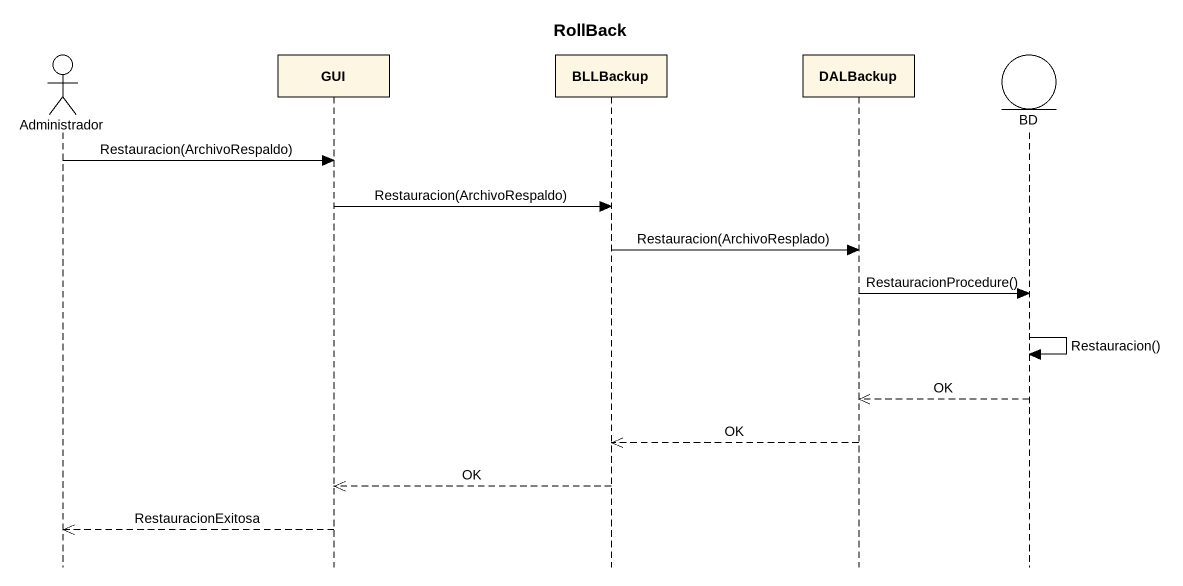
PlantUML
@startuml
title RollBack
hide footbox
actor Administrador
participant GUI
participant BLLBackup
participant DALBackup
entity BD

Administrador -> GUI : Restauracion(ArchivoRespaldo)
GUI -> BLLBackup : Restauracion(ArchivoRespaldo)
BLLBackup -> DALBackup : Restauracion(ArchivoResplado)
DALBackup -> BD : RestauracionProcedure()
BD -> BD : Restauracion()
BD -->> DALBackup : OK
DALBackup -->> BLLBackup : OK
BLLBackup -->> GUI : OK
GUI -->> Administrador : RestauracionExitosa
@enduml
